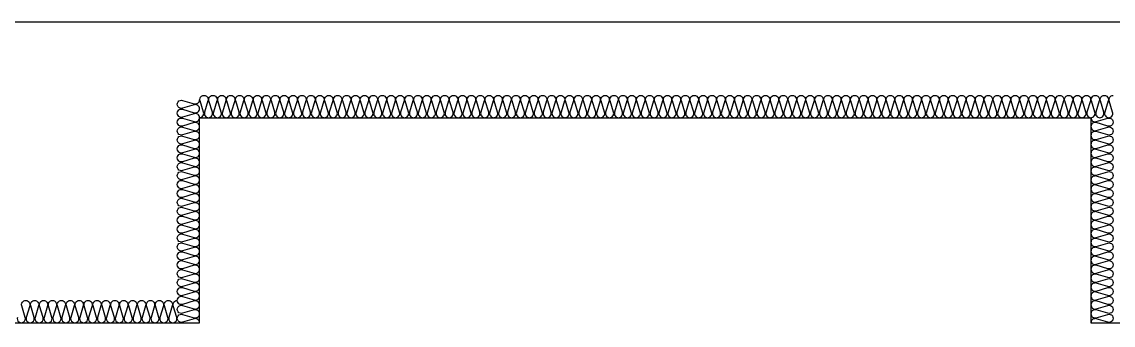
# Model space of a CAD drawing. Header units: millimetres. Extents: x 19868 to 801382, y -4805 to 85279.
# Drawn here: x 569841 to 574738, y 42318 to 43679 of the extents above; entities that cross this region are included whole.
import ezdxf

# ---------------------------------------------------------------- set-up
doc = ezdxf.new("R2010")
doc.units = ezdxf.units.MM
doc.header["$LTSCALE"] = 250
doc.layers.add('A-FIN', color=6, linetype='Continuous')
doc.layers.add('ISL', color=251, linetype='Continuous')

msp = doc.modelspace()

# ---------------------------------------------------------------- linework, layer by layer
at = {"layer": 'A-FIN'}
msp.add_line((547938.2, 43678.9), (575738.2, 43678.9), dxfattribs=at)
at = {"layer": 'ISL'}
for points in [[(570638.2, 43248.9, 0.509267), (570655.9, 43273.2), (570640.6, 43324.7, -1.372593), (570675.9, 43324.7), (570660.6, 43273.2, 0.509267), (570678.2, 43248.9, 0.509267), (570695.9, 43273.2), (570680.6, 43324.7, -1.372593), (570715.9, 43324.7), (570700.6, 43273.2, 0.509267), (570718.2, 43248.9, 0.509267), (570735.9, 43273.2), (570720.6, 43324.7, -1.372593), (570755.9, 43324.7), (570740.6, 43273.2, 0.509267), (570758.2, 43248.9, 0.509267), (570775.9, 43273.2), (570760.6, 43324.7, -1.372593), (570795.9, 43324.7), (570780.6, 43273.2, 0.509267), (570798.2, 43248.9, 0.509267), (570815.9, 43273.2), (570800.6, 43324.7, -1.372593), (570835.9, 43324.7), (570820.6, 43273.2, 0.509267), (570838.2, 43248.9, 0.509267), (570855.9, 43273.2), (570840.6, 43324.7, -1.372593), (570875.9, 43324.7), (570860.6, 43273.2, 0.509267), (570878.2, 43248.9, 0.509267), (570895.9, 43273.2), (570880.6, 43324.7, -1.372593), (570915.9, 43324.7), (570900.6, 43273.2, 0.509267), (570918.2, 43248.9, 0.509267), (570935.9, 43273.2), (570920.6, 43324.7, -1.372593), (570955.9, 43324.7), (570940.6, 43273.2, 0.509267), (570958.2, 43248.9, 0.509267), (570975.9, 43273.2), (570960.6, 43324.7, -1.372593), (570995.9, 43324.7), (570980.6, 43273.2, 0.509267), (570998.2, 43248.9, 0.509267), (571015.9, 43273.2), (571000.6, 43324.7, -1.372593), (571035.9, 43324.7), (571020.6, 43273.2, 0.509267), (571038.2, 43248.9, 0.509267), (571055.9, 43273.2), (571040.6, 43324.7, -1.372593), (571075.9, 43324.7), (571060.6, 43273.2, 0.509267), (571078.2, 43248.9, 0.509267), (571095.9, 43273.2), (571080.6, 43324.7, -1.372593), (571115.9, 43324.7), (571100.6, 43273.2, 0.509267), (571118.2, 43248.9, 0.509267), (571135.9, 43273.2), (571120.6, 43324.7, -1.372593), (571155.9, 43324.7), (571140.6, 43273.2, 0.509267), (571158.2, 43248.9, 0.509267), (571175.9, 43273.2), (571160.6, 43324.7, -1.372593), (571195.9, 43324.7), (571180.6, 43273.2, 0.509267), (571198.2, 43248.9, 0.509267), (571215.9, 43273.2), (571200.6, 43324.7, -1.372593), (571235.9, 43324.7), (571220.6, 43273.2, 0.509267), (571238.2, 43248.9, 0.509267), (571255.9, 43273.2), (571240.6, 43324.7, -1.372593), (571275.9, 43324.7), (571260.6, 43273.2, 0.509267), (571278.2, 43248.9, 0.509267), (571295.9, 43273.2), (571280.6, 43324.7, -1.372593), (571315.9, 43324.7), (571300.6, 43273.2, 0.509267), (571318.2, 43248.9, 0.509267), (571335.9, 43273.2), (571320.6, 43324.7, -1.372593), (571355.9, 43324.7), (571340.6, 43273.2, 0.509267), (571358.2, 43248.9, 0.509267), (571375.9, 43273.2), (571360.6, 43324.7, -1.372593), (571395.9, 43324.7), (571380.6, 43273.2, 0.509267), (571398.2, 43248.9, 0.509267), (571415.9, 43273.2), (571400.6, 43324.7, -1.372593), (571435.9, 43324.7), (571420.6, 43273.2, 0.509267), (571438.2, 43248.9, 0.509267), (571455.9, 43273.2), (571440.6, 43324.7, -1.372593), (571475.9, 43324.7), (571460.6, 43273.2, 0.509267), (571478.2, 43248.9, 0.509267), (571495.9, 43273.2), (571480.6, 43324.7, -1.372593), (571515.9, 43324.7), (571500.6, 43273.2, 0.509267), (571518.2, 43248.9, 0.509267), (571535.9, 43273.2), (571520.6, 43324.7, -1.372593), (571555.9, 43324.7), (571540.6, 43273.2, 0.509267), (571558.2, 43248.9, 0.509267), (571575.9, 43273.2), (571560.6, 43324.7, -1.372593), (571595.9, 43324.7), (571580.6, 43273.2, 0.509267), (571598.2, 43248.9, 0.509267), (571615.9, 43273.2), (571600.6, 43324.7, -1.372593), (571635.9, 43324.7), (571620.6, 43273.2, 0.509267), (571638.2, 43248.9, 0.509267), (571655.9, 43273.2), (571640.6, 43324.7, -1.372593), (571675.9, 43324.7), (571660.6, 43273.2, 0.509267), (571678.2, 43248.9, 0.509267), (571695.9, 43273.2), (571680.6, 43324.7, -1.372593), (571715.9, 43324.7), (571700.6, 43273.2, 0.509267), (571718.2, 43248.9, 0.509267), (571735.9, 43273.2), (571720.6, 43324.7, -1.372593), (571755.9, 43324.7), (571740.6, 43273.2, 0.509267), (571758.2, 43248.9, 0.509267), (571775.9, 43273.2), (571760.6, 43324.7, -1.372593), (571795.9, 43324.7), (571780.6, 43273.2, 0.509267), (571798.2, 43248.9, 0.509267), (571815.9, 43273.2), (571800.6, 43324.7, -1.372593), (571835.9, 43324.7), (571820.6, 43273.2, 0.509267), (571838.2, 43248.9, 0.509267), (571855.9, 43273.2), (571840.6, 43324.7, -1.372593), (571875.9, 43324.7), (571860.6, 43273.2, 0.509267), (571878.2, 43248.9, 0.509267), (571895.9, 43273.2), (571880.6, 43324.7, -1.372593), (571915.9, 43324.7), (571900.6, 43273.2, 0.509267), (571918.2, 43248.9, 0.509267), (571935.9, 43273.2), (571920.6, 43324.7, -1.372593), (571955.9, 43324.7), (571940.6, 43273.2, 0.509267), (571958.2, 43248.9, 0.509267), (571975.9, 43273.2), (571960.6, 43324.7, -1.372593), (571995.9, 43324.7), (571980.6, 43273.2, 0.509267), (571998.2, 43248.9, 0.509267), (572015.9, 43273.2), (572000.6, 43324.7, -1.372593), (572035.9, 43324.7), (572020.6, 43273.2, 0.509267), (572038.2, 43248.9, 0.509267), (572055.9, 43273.2), (572040.6, 43324.7, -1.372593), (572075.9, 43324.7), (572060.6, 43273.2, 0.509267), (572078.2, 43248.9, 0.509267), (572095.9, 43273.2), (572080.6, 43324.7, -1.372593), (572115.9, 43324.7), (572100.6, 43273.2, 0.509267), (572118.2, 43248.9, 0.509267), (572135.9, 43273.2), (572120.6, 43324.7, -1.372593), (572155.9, 43324.7), (572140.6, 43273.2, 0.509267), (572158.2, 43248.9, 0.509267), (572175.9, 43273.2), (572160.6, 43324.7, -1.372593), (572195.9, 43324.7), (572180.6, 43273.2, 0.509267), (572198.2, 43248.9, 0.509267), (572215.9, 43273.2), (572200.6, 43324.7, -1.372593), (572235.9, 43324.7), (572220.6, 43273.2, 0.509267), (572238.2, 43248.9, 0.509267), (572255.9, 43273.2), (572240.6, 43324.7, -1.372593), (572275.9, 43324.7), (572260.6, 43273.2, 0.509267), (572278.2, 43248.9, 0.509267), (572295.9, 43273.2), (572280.6, 43324.7, -1.372593), (572315.9, 43324.7), (572300.6, 43273.2, 0.509267), (572318.2, 43248.9, 0.509267), (572335.9, 43273.2), (572320.6, 43324.7, -1.372593), (572355.9, 43324.7), (572340.6, 43273.2, 0.509267), (572358.2, 43248.9, 0.509267), (572375.9, 43273.2), (572360.6, 43324.7, -1.372593), (572395.9, 43324.7), (572380.6, 43273.2, 0.509267), (572398.2, 43248.9, 0.509267), (572415.9, 43273.2), (572400.6, 43324.7, -1.372593), (572435.9, 43324.7), (572420.6, 43273.2, 0.509267), (572438.2, 43248.9, 0.509267), (572455.9, 43273.2), (572440.6, 43324.7, -1.372593), (572475.9, 43324.7), (572460.6, 43273.2, 0.509267), (572478.2, 43248.9, 0.509267), (572495.9, 43273.2), (572480.6, 43324.7, -1.372593), (572515.9, 43324.7), (572500.6, 43273.2, 0.509267), (572518.2, 43248.9, 0.509267), (572535.9, 43273.2), (572520.6, 43324.7, -1.372593), (572555.9, 43324.7), (572540.6, 43273.2, 0.509267), (572558.2, 43248.9, 0.509267), (572575.9, 43273.2), (572560.6, 43324.7, -1.372593), (572595.9, 43324.7), (572580.6, 43273.2, 0.509267), (572598.2, 43248.9, 0.509267), (572615.9, 43273.2), (572600.6, 43324.7, -1.372593), (572635.9, 43324.7), (572620.6, 43273.2, 0.509267), (572638.2, 43248.9, 0.509267), (572655.9, 43273.2), (572640.6, 43324.7, -1.372593), (572675.9, 43324.7), (572660.6, 43273.2, 0.509267), (572678.2, 43248.9, 0.509267), (572695.9, 43273.2), (572680.6, 43324.7, -1.372593), (572715.9, 43324.7), (572700.6, 43273.2, 0.509267), (572718.2, 43248.9, 0.509267), (572735.9, 43273.2), (572720.6, 43324.7, -1.372593), (572755.9, 43324.7), (572740.6, 43273.2, 0.509267), (572758.2, 43248.9, 0.509267), (572775.9, 43273.2), (572760.6, 43324.7, -1.372593), (572795.9, 43324.7), (572780.6, 43273.2, 0.509267), (572798.2, 43248.9, 0.509267), (572815.9, 43273.2), (572800.6, 43324.7, -1.372593), (572835.9, 43324.7), (572820.6, 43273.2, 0.509267), (572838.2, 43248.9, 0.509267), (572855.9, 43273.2), (572840.6, 43324.7, -1.372593), (572875.9, 43324.7), (572860.6, 43273.2, 0.509267), (572878.2, 43248.9, 0.509267), (572895.9, 43273.2), (572880.6, 43324.7, -1.372593), (572915.9, 43324.7), (572900.6, 43273.2, 0.509267), (572918.2, 43248.9, 0.509267), (572935.9, 43273.2), (572920.6, 43324.7, -1.372593), (572955.9, 43324.7), (572940.6, 43273.2, 0.509267), (572958.2, 43248.9, 0.509267), (572975.9, 43273.2), (572960.6, 43324.7, -1.372593), (572995.9, 43324.7), (572980.6, 43273.2, 0.509267), (572998.2, 43248.9, 0.509267), (573015.9, 43273.2), (573000.6, 43324.7, -1.372593), (573035.9, 43324.7), (573020.6, 43273.2, 0.509267), (573038.2, 43248.9, 0.509267), (573055.9, 43273.2), (573040.6, 43324.7, -1.372593), (573075.9, 43324.7), (573060.6, 43273.2, 0.509267), (573078.2, 43248.9, 0.509267), (573095.9, 43273.2), (573080.6, 43324.7, -1.372593), (573115.9, 43324.7), (573100.6, 43273.2, 0.509267), (573118.2, 43248.9, 0.509267), (573135.9, 43273.2), (573120.6, 43324.7, -1.372593), (573155.9, 43324.7), (573140.6, 43273.2, 0.509267), (573158.2, 43248.9, 0.509267), (573175.9, 43273.2), (573160.6, 43324.7, -1.372593), (573195.9, 43324.7), (573180.6, 43273.2, 0.509267), (573198.2, 43248.9, 0.509267), (573215.9, 43273.2), (573200.6, 43324.7, -1.372593), (573235.9, 43324.7), (573220.6, 43273.2, 0.509267), (573238.2, 43248.9, 0.509267), (573255.9, 43273.2), (573240.6, 43324.7, -1.372593), (573275.9, 43324.7), (573260.6, 43273.2, 0.509267), (573278.2, 43248.9, 0.509267), (573295.9, 43273.2), (573280.6, 43324.7, -1.372593), (573315.9, 43324.7), (573300.6, 43273.2, 0.509267), (573318.2, 43248.9, 0.509267), (573335.9, 43273.2), (573320.6, 43324.7, -1.372593), (573355.9, 43324.7), (573340.6, 43273.2, 0.509267), (573358.2, 43248.9, 0.509267), (573375.9, 43273.2), (573360.6, 43324.7, -1.372593), (573395.9, 43324.7), (573380.6, 43273.2, 0.509267), (573398.2, 43248.9, 0.509267), (573415.9, 43273.2), (573400.6, 43324.7, -1.372593), (573435.9, 43324.7), (573420.6, 43273.2, 0.509267), (573438.2, 43248.9, 0.509267), (573455.9, 43273.2), (573440.6, 43324.7, -1.372593), (573475.9, 43324.7), (573460.6, 43273.2, 0.509267), (573478.2, 43248.9, 0.509267), (573495.9, 43273.2), (573480.6, 43324.7, -1.372593), (573515.9, 43324.7), (573500.6, 43273.2, 0.509267), (573518.2, 43248.9, 0.509267), (573535.9, 43273.2), (573520.6, 43324.7, -1.372593), (573555.9, 43324.7), (573540.6, 43273.2, 0.509267), (573558.2, 43248.9, 0.509267), (573575.9, 43273.2), (573560.6, 43324.7, -1.372593), (573595.9, 43324.7), (573580.6, 43273.2, 0.509267), (573598.2, 43248.9, 0.509267), (573615.9, 43273.2), (573600.6, 43324.7, -1.372593), (573635.9, 43324.7), (573620.6, 43273.2, 0.509267), (573638.2, 43248.9, 0.509267), (573655.9, 43273.2), (573640.6, 43324.7, -1.372593), (573675.9, 43324.7), (573660.6, 43273.2, 0.509267), (573678.2, 43248.9, 0.509267), (573695.9, 43273.2), (573680.6, 43324.7, -1.372593), (573715.9, 43324.7), (573700.6, 43273.2, 0.509267), (573718.2, 43248.9, 0.509267), (573735.9, 43273.2), (573720.6, 43324.7, -1.372593), (573755.9, 43324.7), (573740.6, 43273.2, 0.509267), (573758.2, 43248.9, 0.509267), (573775.9, 43273.2), (573760.6, 43324.7, -1.372593), (573795.9, 43324.7), (573780.6, 43273.2, 0.509267), (573798.2, 43248.9, 0.509267), (573815.9, 43273.2), (573800.6, 43324.7, -1.372593), (573835.9, 43324.7), (573820.6, 43273.2, 0.509267), (573838.2, 43248.9, 0.509267), (573855.9, 43273.2), (573840.6, 43324.7, -1.372593), (573875.9, 43324.7), (573860.6, 43273.2, 0.509267), (573878.2, 43248.9, 0.509267), (573895.9, 43273.2), (573880.6, 43324.7, -1.372593), (573915.9, 43324.7), (573900.6, 43273.2, 0.509267), (573918.2, 43248.9, 0.509267), (573935.9, 43273.2), (573920.6, 43324.7, -1.372593), (573955.9, 43324.7), (573940.6, 43273.2, 0.509267), (573958.2, 43248.9, 0.509267), (573975.9, 43273.2), (573960.6, 43324.7, -1.372593), (573995.9, 43324.7), (573980.6, 43273.2, 0.509267), (573998.2, 43248.9, 0.509267), (574015.9, 43273.2), (574000.6, 43324.7, -1.372593), (574035.9, 43324.7), (574020.6, 43273.2, 0.509267), (574038.2, 43248.9, 0.509267), (574055.9, 43273.2), (574040.6, 43324.7, -1.372593), (574075.9, 43324.7), (574060.6, 43273.2, 0.509267), (574078.2, 43248.9, 0.509267), (574095.9, 43273.2), (574080.6, 43324.7, -1.372593), (574115.9, 43324.7), (574100.6, 43273.2, 0.509267), (574118.2, 43248.9, 0.509267), (574135.9, 43273.2), (574120.6, 43324.7, -1.372593), (574155.9, 43324.7), (574140.6, 43273.2, 0.509267), (574158.2, 43248.9, 0.509267), (574175.9, 43273.2), (574160.6, 43324.7, -1.372593), (574195.9, 43324.7), (574180.6, 43273.2, 0.509267), (574198.2, 43248.9, 0.509267), (574215.9, 43273.2), (574200.6, 43324.7, -1.372593), (574235.9, 43324.7), (574220.6, 43273.2, 0.509267), (574238.2, 43248.9, 0.509267), (574255.9, 43273.2), (574240.6, 43324.7, -1.372593), (574275.9, 43324.7), (574260.6, 43273.2, 0.509267), (574278.2, 43248.9, 0.509267), (574295.9, 43273.2), (574280.6, 43324.7, -1.372593), (574315.9, 43324.7), (574300.6, 43273.2, 0.509267), (574318.2, 43248.9, 0.509267), (574335.9, 43273.2), (574320.6, 43324.7, -1.372593), (574355.9, 43324.7), (574340.6, 43273.2, 0.509267), (574358.2, 43248.9, 0.509267), (574375.9, 43273.2), (574360.6, 43324.7, -1.372593), (574395.9, 43324.7), (574380.6, 43273.2, 0.509267), (574398.2, 43248.9, 0.509267), (574415.9, 43273.2), (574400.6, 43324.7, -1.372593), (574435.9, 43324.7), (574420.6, 43273.2, 0.509267), (574438.2, 43248.9, 0.509267), (574455.9, 43273.2), (574440.6, 43324.7, -1.372593), (574475.9, 43324.7), (574460.6, 43273.2, 0.509267), (574478.2, 43248.9, 0.509267), (574495.9, 43273.2), (574480.6, 43324.7, -1.372593), (574515.9, 43324.7), (574500.6, 43273.2, 0.509267), (574518.2, 43248.9, 0.509267), (574535.9, 43273.2), (574520.6, 43324.7, -1.372593), (574555.9, 43324.7), (574540.6, 43273.2, 0.509267), (574558.2, 43248.9, 0.509267), (574575.9, 43273.2), (574560.6, 43324.7, -1.372593), (574595.9, 43324.7), (574580.6, 43273.2, 0.509267), (574598.2, 43248.9, 0.509267), (574615.9, 43273.2), (574600.6, 43324.7, -1.372593), (574635.9, 43324.7), (574620.6, 43273.2, 0.509267), (574638.2, 43248.9, 0.509267), (574655.9, 43273.2), (574640.6, 43324.7, -1.372593), (574675.9, 43324.7), (574660.6, 43273.2, 0.509267), (574678.2, 43248.9, 0.509267), (574695.9, 43273.2), (574680.6, 43324.7, -1.372593), (574715.9, 43324.7), (574700.6, 43273.2, 0.509267), (574718.2, 43248.9, 0.509267), (574735.9, 43273.2), (574720.6, 43324.7, -0.508361), (574738.2, 43348.9, -0.508361)], [(570638.2, 42329, 0.509267), (570614, 42346.6), (570562.4, 42331.3, -1.372593), (570562.4, 42366.6), (570614, 42351.3, 0.509267), (570638.2, 42369, 0.509267), (570614, 42386.6), (570562.4, 42371.3, -1.372593), (570562.4, 42406.6), (570614, 42391.3, 0.509267), (570638.2, 42409, 0.509267), (570614, 42426.6), (570562.4, 42411.3, -1.372593), (570562.4, 42446.6), (570614, 42431.3, 0.509267), (570638.2, 42449, 0.509267), (570614, 42466.6), (570562.4, 42451.3, -1.372593), (570562.4, 42486.6), (570614, 42471.3, 0.509267), (570638.2, 42489, 0.509267), (570614, 42506.6), (570562.4, 42491.3, -1.372593), (570562.4, 42526.6), (570614, 42511.3, 0.509267), (570638.2, 42529, 0.509267), (570614, 42546.6), (570562.4, 42531.3, -1.372593), (570562.4, 42566.6), (570614, 42551.3, 0.509267), (570638.2, 42569, 0.509267), (570614, 42586.6), (570562.4, 42571.3, -1.372593), (570562.4, 42606.6), (570614, 42591.3, 0.509267), (570638.2, 42609, 0.509267), (570614, 42626.6), (570562.4, 42611.3, -1.372593), (570562.4, 42646.6), (570614, 42631.3, 0.509267), (570638.2, 42649, 0.509267), (570614, 42666.6), (570562.4, 42651.3, -1.372593), (570562.4, 42686.6), (570614, 42671.3, 0.509267), (570638.2, 42689, 0.509267), (570614, 42706.6), (570562.4, 42691.3, -1.372593), (570562.4, 42726.6), (570614, 42711.3, 0.509267), (570638.2, 42729, 0.509267), (570614, 42746.6), (570562.4, 42731.3, -1.372593), (570562.4, 42766.6), (570614, 42751.3, 0.509267), (570638.2, 42769, 0.509267), (570614, 42786.6), (570562.4, 42771.3, -1.372593), (570562.4, 42806.6), (570614, 42791.3, 0.509267), (570638.2, 42809, 0.509267), (570614, 42826.6), (570562.4, 42811.3, -1.372593), (570562.4, 42846.6), (570614, 42831.3, 0.509267), (570638.2, 42849, 0.509267), (570614, 42866.6), (570562.4, 42851.3, -1.372593), (570562.4, 42886.6), (570614, 42871.3, 0.509267), (570638.2, 42889, 0.509267), (570614, 42906.6), (570562.4, 42891.3, -1.372593), (570562.4, 42926.6), (570614, 42911.3, 0.509267), (570638.2, 42929, 0.509267), (570614, 42946.6), (570562.4, 42931.3, -1.372593), (570562.4, 42966.6), (570614, 42951.3, 0.509267), (570638.2, 42969, 0.509267), (570614, 42986.6), (570562.4, 42971.3, -1.372593), (570562.4, 43006.6), (570614, 42991.3, 0.509267), (570638.2, 43009, 0.509267), (570614, 43026.6), (570562.4, 43011.3, -1.372593), (570562.4, 43046.6), (570614, 43031.3, 0.509267), (570638.2, 43049, 0.509267), (570614, 43066.6), (570562.4, 43051.3, -1.372593), (570562.4, 43086.6), (570614, 43071.3, 0.509267), (570638.2, 43089, 0.509267), (570614, 43106.6), (570562.4, 43091.3, -1.372593), (570562.4, 43126.6), (570614, 43111.3, 0.509267), (570638.2, 43129, 0.509267), (570614, 43146.6), (570562.4, 43131.3, -1.372593), (570562.4, 43166.6), (570614, 43151.3, 0.509267), (570638.2, 43169, 0.509267), (570614, 43186.6), (570562.4, 43171.3, -1.372593), (570562.4, 43206.6), (570614, 43191.3, 0.509267), (570638.2, 43209, 0.509267), (570614, 43226.6), (570562.4, 43211.3, -1.372593), (570562.4, 43246.6), (570614, 43231.3, 0.509267), (570638.2, 43249, 0.509267), (570614, 43266.6), (570562.4, 43251.3, -1.372593), (570562.4, 43286.6), (570614, 43271.3, 0.509267), (570638.2, 43289, 0.509267), (570614, 43306.6), (570562.4, 43291.3, -1.372593), (570562.4, 43326.6), (570614, 43311.3, 0.509267), (570638.2, 43329)], [(574638.2, 43248.9, 0.509267), (574662.4, 43231.3), (574714, 43246.6, -1.372593), (574714, 43211.3), (574662.4, 43226.6, 0.509267), (574638.2, 43208.9, 0.509267), (574662.4, 43191.3), (574714, 43206.6, -1.372593), (574714, 43171.3), (574662.4, 43186.6, 0.509267), (574638.2, 43168.9, 0.509267), (574662.4, 43151.3), (574714, 43166.6, -1.372593), (574714, 43131.3), (574662.4, 43146.6, 0.509267), (574638.2, 43128.9, 0.509267), (574662.4, 43111.3), (574714, 43126.6, -1.372593), (574714, 43091.3), (574662.4, 43106.6, 0.509267), (574638.2, 43088.9, 0.509267), (574662.4, 43071.3), (574714, 43086.6, -1.372593), (574714, 43051.3), (574662.4, 43066.6, 0.509267), (574638.2, 43048.9, 0.509267), (574662.4, 43031.3), (574714, 43046.6, -1.372593), (574714, 43011.3), (574662.4, 43026.6, 0.509267), (574638.2, 43008.9, 0.509267), (574662.4, 42991.3), (574714, 43006.6, -1.372593), (574714, 42971.3), (574662.4, 42986.6, 0.509267), (574638.2, 42968.9, 0.509267), (574662.4, 42951.3), (574714, 42966.6, -1.372593), (574714, 42931.3), (574662.4, 42946.6, 0.509267), (574638.2, 42928.9, 0.509267), (574662.4, 42911.3), (574714, 42926.6, -1.372593), (574714, 42891.3), (574662.4, 42906.6, 0.509267), (574638.2, 42888.9, 0.509267), (574662.4, 42871.3), (574714, 42886.6, -1.372593), (574714, 42851.3), (574662.4, 42866.6, 0.509267), (574638.2, 42848.9, 0.509267), (574662.4, 42831.3), (574714, 42846.6, -1.372593), (574714, 42811.3), (574662.4, 42826.6, 0.509267), (574638.2, 42808.9, 0.509267), (574662.4, 42791.3), (574714, 42806.6, -1.372593), (574714, 42771.3), (574662.4, 42786.6, 0.509267), (574638.2, 42768.9, 0.509267), (574662.4, 42751.3), (574714, 42766.6, -1.372593), (574714, 42731.3), (574662.4, 42746.6, 0.509267), (574638.2, 42728.9, 0.509267), (574662.4, 42711.3), (574714, 42726.6, -1.372593), (574714, 42691.3), (574662.4, 42706.6, 0.509267), (574638.2, 42688.9, 0.509267), (574662.4, 42671.3), (574714, 42686.6, -1.372593), (574714, 42651.3), (574662.4, 42666.6, 0.509267), (574638.2, 42648.9, 0.509267), (574662.4, 42631.3), (574714, 42646.6, -1.372593), (574714, 42611.3), (574662.4, 42626.6, 0.509267), (574638.2, 42608.9, 0.509267), (574662.4, 42591.3), (574714, 42606.6, -1.372593), (574714, 42571.3), (574662.4, 42586.6, 0.509267), (574638.2, 42568.9, 0.509267), (574662.4, 42551.3), (574714, 42566.6, -1.372593), (574714, 42531.3), (574662.4, 42546.6, 0.509267), (574638.2, 42528.9, 0.509267), (574662.4, 42511.3), (574714, 42526.6, -1.372593), (574714, 42491.3), (574662.4, 42506.6, 0.509267), (574638.2, 42488.9, 0.509267), (574662.4, 42471.3), (574714, 42486.6, -1.372593), (574714, 42451.3), (574662.4, 42466.6, 0.509267), (574638.2, 42448.9, 0.509267), (574662.4, 42431.3), (574714, 42446.6, -1.372593), (574714, 42411.3), (574662.4, 42426.6, 0.509267), (574638.2, 42408.9, 0.509267), (574662.4, 42391.3), (574714, 42406.6, -1.372593), (574714, 42371.3), (574662.4, 42386.6, 0.509267), (574638.2, 42368.9, 0.509267), (574662.4, 42351.3), (574714, 42366.6, -1.372593), (574714, 42331.3), (574662.4, 42346.6, 0.509267), (574638.2, 42328.9)], [(569820.6, 42353.2, 1.372593), (569855.9, 42353.2), (569840.6, 42404.7, -0.509267), (569858.2, 42428.9, -0.509267), (569875.9, 42404.7), (569860.6, 42353.2, 1.372593), (569895.9, 42353.2), (569880.6, 42404.7, -0.509267), (569898.2, 42428.9, -0.509267), (569915.9, 42404.7), (569900.6, 42353.2, 1.372593), (569935.9, 42353.2), (569920.6, 42404.7, -0.509267), (569938.2, 42428.9, -0.509267), (569955.9, 42404.7), (569940.6, 42353.2, 1.372593), (569975.9, 42353.2), (569960.6, 42404.7, -0.509267), (569978.2, 42428.9, -0.509267), (569995.9, 42404.7), (569980.6, 42353.2, 1.372593), (570015.9, 42353.2), (570000.6, 42404.7, -0.509267), (570018.2, 42428.9, -0.509267), (570035.9, 42404.7), (570020.6, 42353.2, 1.372593), (570055.9, 42353.2), (570040.6, 42404.7, -0.509267), (570058.2, 42428.9, -0.509267), (570075.9, 42404.7), (570060.6, 42353.2, 1.372593), (570095.9, 42353.2), (570080.6, 42404.7, -0.509267), (570098.2, 42428.9, -0.509267), (570115.9, 42404.7), (570100.6, 42353.2, 1.372593), (570135.9, 42353.2), (570120.6, 42404.7, -0.509267), (570138.2, 42428.9, -0.509267), (570155.9, 42404.7), (570140.6, 42353.2, 1.372593), (570175.9, 42353.2), (570160.6, 42404.7, -0.509267), (570178.2, 42428.9, -0.509267), (570195.9, 42404.7), (570180.6, 42353.2, 1.372593), (570215.9, 42353.2), (570200.6, 42404.7, -0.509267), (570218.2, 42428.9, -0.509267), (570235.9, 42404.7), (570220.6, 42353.2, 1.372593), (570255.9, 42353.2), (570240.6, 42404.7, -0.509267), (570258.2, 42428.9, -0.509267), (570275.9, 42404.7), (570260.6, 42353.2, 1.372593), (570295.9, 42353.2), (570280.6, 42404.7, -0.509267), (570298.2, 42428.9, -0.509267), (570315.9, 42404.7), (570300.6, 42353.2, 1.372593), (570335.9, 42353.2), (570320.6, 42404.7, -0.509267), (570338.2, 42428.9, -0.509267), (570355.9, 42404.7), (570340.6, 42353.2, 1.372593), (570375.9, 42353.2), (570360.6, 42404.7, -0.509267), (570378.2, 42428.9, -0.509267), (570395.9, 42404.7), (570380.6, 42353.2, 1.372593), (570415.9, 42353.2), (570400.6, 42404.7, -0.509267), (570418.2, 42428.9, -0.509267), (570435.9, 42404.7), (570420.6, 42353.2, 1.372593), (570455.9, 42353.2), (570440.6, 42404.7, -0.509267), (570458.2, 42428.9, -0.509267), (570475.9, 42404.7), (570460.6, 42353.2, 1.372593), (570495.9, 42353.2), (570480.6, 42404.7, -0.509267), (570498.2, 42428.9, -0.509267), (570515.9, 42404.7), (570500.6, 42353.2, 1.372593), (570535.9, 42353.2), (570520.6, 42404.7, -0.509267), (570538.2, 42428.9)]]:
    msp.add_lwpolyline(points, format="xyb", dxfattribs=at)
msp.add_lwpolyline([(558888.2, 34478.9), (558888.2, 42128.9), (559638.2, 42128.9), (559638.2, 43248.9), (569638.2, 43248.9), (569638.2, 42328.9), (570638.2, 42328.9), (570638.2, 43248.9), (574638.2, 43248.9), (574638.2, 42328.9), (575638.2, 42328.9), (575638.2, 43108.9), (579438.2, 43108.9), (579438.2, 42878.9), (579538.2, 42878.9)], dxfattribs=at)

doc.saveas('drawing.dxf')
